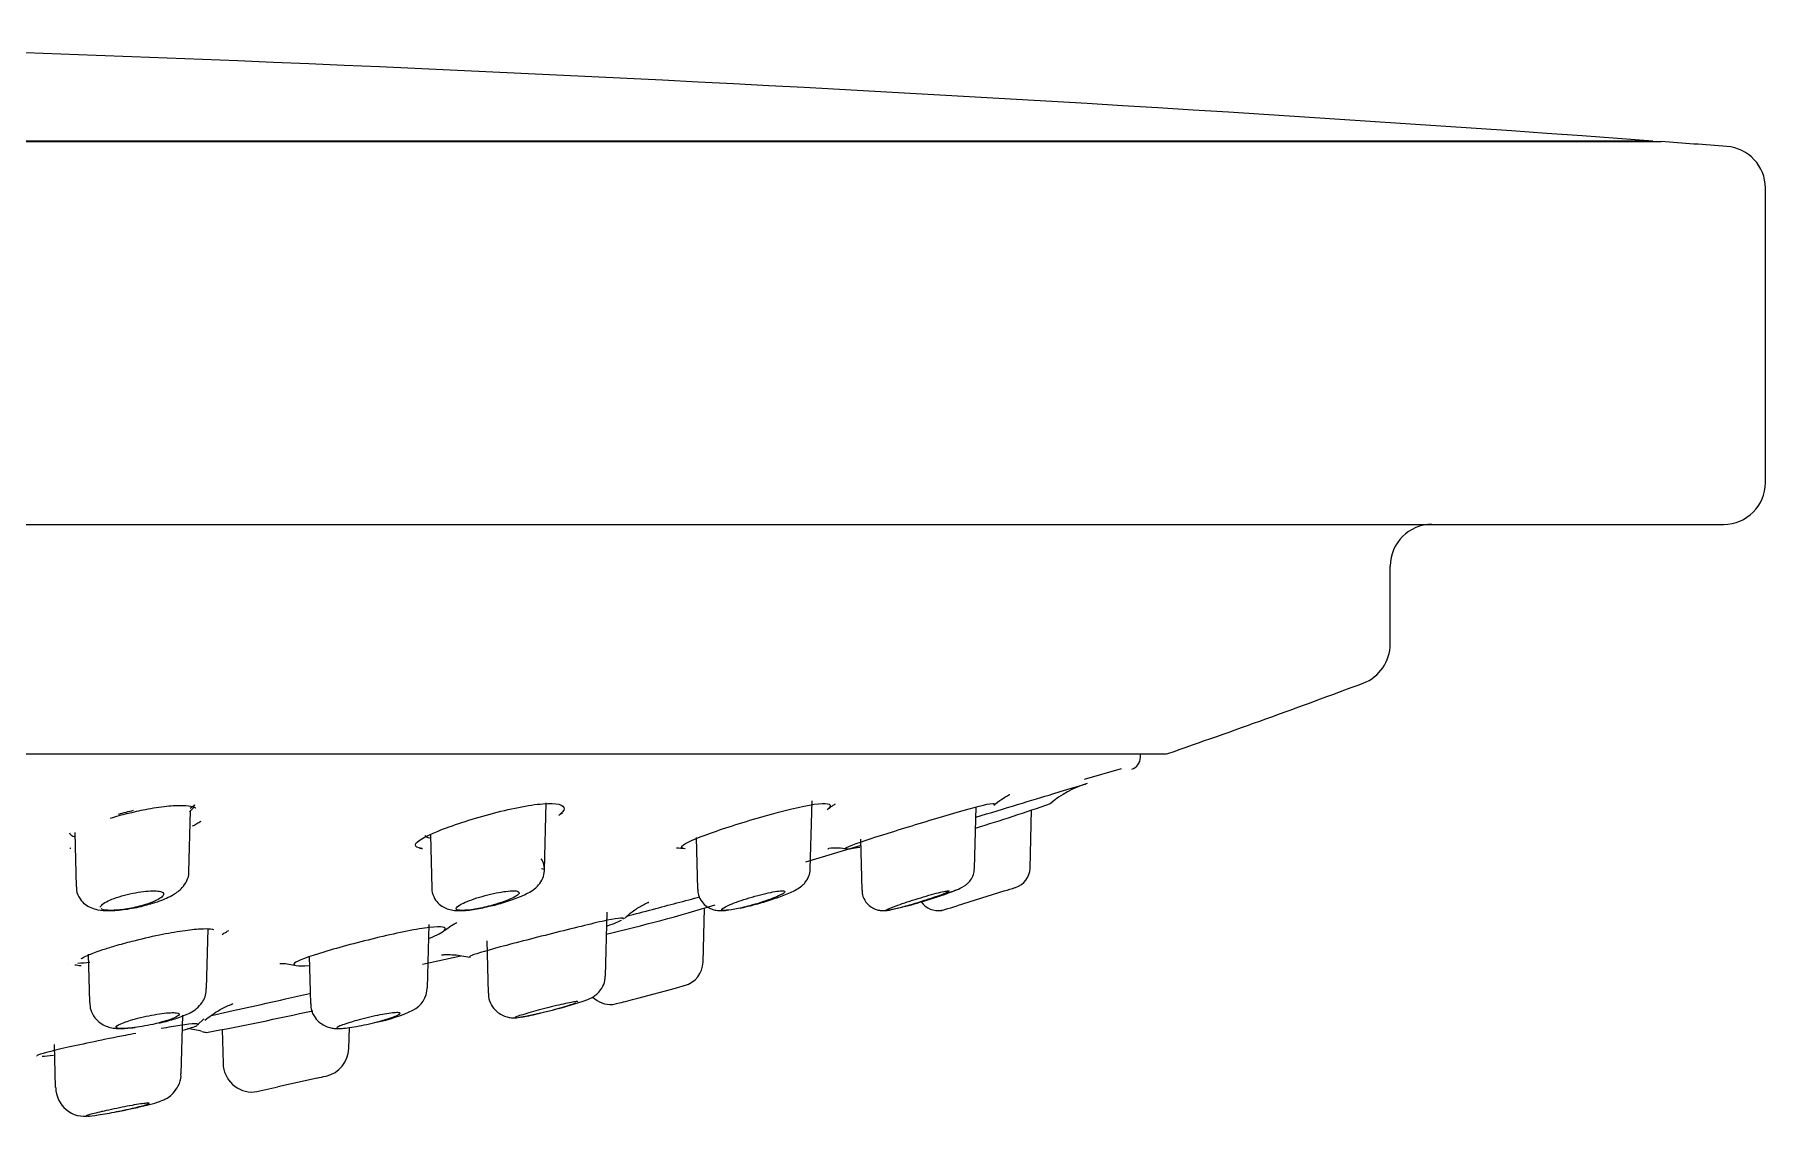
# Model space of a CAD drawing. Header units: millimetres. Extents: x -60 to 7633, y -2614 to 2146.
# Drawn here: x 922.21 to 963.73, y 1800.36 to 1826.32 of the extents above; entities that cross this region are included whole.
import ezdxf

# ---------------------------------------------------------------- set-up
doc = ezdxf.new("R2010")
doc.units = ezdxf.units.MM
doc.layers.get('0').update_dxf_attribs({"color": 250})

msp = doc.modelspace()

# ---------------------------------------------------------------- linework, layer by layer
at = {"linetype": 'Continuous'}
for p, q in [((806.231, 1823.751), (961.231, 1823.751)), ((961.031, 1823.766), (806.431, 1823.766)), ((961.031, 1823.751), (961.031, 1823.766)), ((963.731, 1815.566), (963.731, 1822.638)), ((804.731, 1814.566), (962.731, 1814.566)), ((954.731, 1811.694), (954.731, 1813.566)), ((818.131, 1809.058), (949.331, 1809.058)), ((948.737, 1808.969), (948.739, 1809.058)), ((947.397, 1808.449), (948.281, 1808.711)), ((925.905, 1806.226), (925.944, 1807.697)), ((934.439, 1806.266), (934.482, 1807.884)), ((940.816, 1806.292), (940.859, 1807.935)), ((944.758, 1806.309), (944.796, 1807.785)), ((946.091, 1806.315), (946.127, 1807.712)), ((923.167, 1807.174), (923.201, 1805.871)), ((923.167, 1807.161), (923.17, 1807.149)), ((931.702, 1807.105), (931.735, 1805.836)), ((938.079, 1807.049), (938.112, 1805.809)), ((940.706, 1806.47), (942.013, 1806.857)), ((942.021, 1807.015), (942.053, 1805.79)), ((945.482, 1805.772), (944.338, 1805.414)), ((945.482, 1805.769), (945.482, 1805.772)), ((935.901, 1803.728), (935.941, 1805.261)), ((938.243, 1804.06), (938.277, 1805.356)), ((926.331, 1803.427), (926.369, 1804.86)), ((931.632, 1803.448), (931.671, 1804.962)), ((933.056, 1804.569), (933.088, 1803.315)), ((923.49, 1804.252), (923.521, 1803.093)), ((928.792, 1804.205), (928.821, 1803.07)), ((931.509, 1804.016), (932.431, 1804.213)), ((936.675, 1803.195), (937.582, 1803.439)), ((937.582, 1803.439), (937.582, 1803.439)), ((925.722, 1801.381), (925.759, 1802.785)), ((926.105, 1802.55), (926.263, 1802.699)), ((926.705, 1802.446), (926.727, 1801.628)), ((929.746, 1801.99), (929.759, 1802.491)), ((922.675, 1802.082), (922.702, 1801.052)), ((922.702, 1801.052), (922.702, 1801.051)), ((928.982, 1801.277), (928.043, 1801.066)), ((928.982, 1801.277), (928.982, 1801.277))]:
    msp.add_line(p, q, dxfattribs=at)
for centre, radius, start, end in [((883.731, 758.4), 1068.167, 85.85005, 88.768323), ((883.731, 758.4), 1068.167, 85.754636, 85.839294), ((962.731, 1822.638), 1, 0, 85.7546), ((962.731, 1815.566), 1, 270, 0), ((955.731, 1813.566), 1, 90, 180), ((953.731, 1811.694), 1, 290.538, 0), ((883.731, 1998.54), 200.528, 289.11491, 290.53802), ((948.437, 1808.977), 0.3, 287.9272, 358.5), ((949.331, 1809.258), 0.2, 270, 289.1149), ((948.187, 1805.956), 2.5, 106.8518, 130.2971), ((928.452, 1792.785), 15.378, 105.1716, 106.7509), ((932.198, 1848.653), 43.245, 286.9197, 289.4186), ((922.882, 1815.496), 8.71, 292.1441, 292.4226), ((937.632, 1805.806), 0.989, 79.1956, 91.5763), ((935.295, 1834.254), 28.105, 282.2098, 282.2547), ((941.429, 1805.481), 1.316, 77.8181, 97.3572), ((940.302, 1806.303), 0.512, 321.7091, 358.4203), ((945.591, 1806.331), 0.5, 287.4242, 358.2384), ((940.458, 1815.717), 10.647, 282.3578, 291.2959), ((882.212, 2005.49), 209.5, 287.57504, 287.64991), ((925.254, 1849.647), 46.165, 283.3583, 286.7176), ((943.886, 1805.797), 0.5, 215.4335, 279.4838), ((922.485, 1815.357), 11.346, 272.6235, 272.6284), ((922.485, 1815.357), 11.346, 273.8139, 275.3067), ((928.107, 1802.741), 1.281, 75.2211, 90.6814), ((937.643, 1804.078), 0.6, 285.1681, 358.3142), ((882.212, 2005.49), 209.5, 285.32436, 285.38492), ((925.838, 1803.39), 0.484, 326.5588, 4.2833), ((931.006, 1803.463), 0.622, 296.3092, 358.4626), ((932.106, 1812.84), 10.247, 279.3246, 289.1951), ((936.031, 1803.642), 0.6, 224.2587, 273.8827), ((911.653, 1880.44), 79.435, 280.64784, 282.52413), ((929.626, 1806.487), 3.946, 281.427, 294.8131), ((925.483, 1799.492), 3, 75.7962, 82.4783), ((927.376, 1806.955), 4.7, 255.7949, 255.8042), ((927.376, 1806.955), 4.7, 255.8042, 257.2401), ((929.046, 1802.01), 0.7, 282.7378, 358.3286), ((927.427, 1801.644), 0.7, 181.374, 273.7862), ((923.413, 1801.061), 0.701, 180.7031, 279.5246), ((923.323, 1822.148), 21.604, 281.0654, 282.6201), ((882.212, 2005.49), 209.5, 282.89861, 282.95921)]:
    msp.add_arc(centre, radius, start, end, dxfattribs=at)
for points, knots in [([(944.79, 1807.539), (945.48, 1807.748), (946.153, 1807.952), (947.136, 1808.25), (947.43, 1808.339), (947.43, 1808.339)], [0.7538538, 0.7538538, 0.7538538, 0.7538538, 0.875, 0.875, 1, 1, 1, 1]), ([(945.222, 1807.824), (945.237, 1807.838), (945.311, 1807.911), (945.448, 1807.996), (945.56, 1808.063), (945.599, 1808.082), (945.604, 1808.084), (945.605, 1808.084)], [0, 0, 0, 0, 0.0162627, 0.0984156, 0.1578554, 0.2125983, 0.2431716, 0.2431716, 0.2431716, 0.2431716]), ([(924.428, 1807.627), (924.587, 1807.666), (924.888, 1807.738), (925.375, 1807.813), (925.77, 1807.828), (926.014, 1807.801), (926.073, 1807.76), (926.075, 1807.765), (926.075, 1807.766)], [0, 0, 0, 0, 0.0565427, 0.1249897, 0.1877467, 0.2440022, 0.2912943, 0.2956848, 0.2956848, 0.2956848, 0.2956848]), ([(931.503, 1806.79), (931.393, 1806.804), (931.337, 1806.834), (931.353, 1806.955), (931.559, 1807.075), (932.217, 1807.34), (932.667, 1807.489), (933.132, 1807.615)], [0.6800397, 0.6800397, 0.6800397, 0.6800397, 0.75, 0.75, 0.875, 0.875, 1, 1, 1, 1]), ([(933.132, 1807.615), (933.597, 1807.74), (934.066, 1807.836), (934.733, 1807.887), (934.922, 1807.84), (934.906, 1807.696), (934.861, 1807.641), (934.782, 1807.582)], [0, 0, 0, 0, 0.125, 0.125, 0.25, 0.25, 0.3075984, 0.3075984, 0.3075984, 0.3075984]), ([(934.78, 1807.578), (934.783, 1807.582), (934.832, 1807.624), (934.862, 1807.637), (934.868, 1807.64), (934.868, 1807.64)], [0, 0, 0, 0, 0.0079785, 0.1167087, 0.1496008, 0.1496008, 0.1496008, 0.1496008]), ([(937.8, 1806.784), (937.712, 1806.795), (937.7, 1806.827), (937.879, 1806.955), (938.175, 1807.075), (938.95, 1807.34), (939.429, 1807.489), (939.884, 1807.615)], [0.6686839, 0.6686839, 0.6686839, 0.6686839, 0.75, 0.75, 0.875, 0.875, 1, 1, 1, 1]), ([(939.884, 1807.615), (940.34, 1807.74), (940.759, 1807.836), (941.271, 1807.887), (941.356, 1807.84), (941.241, 1807.735), (941.233, 1807.729), (941.225, 1807.722)], [0, 0, 0, 0, 0.125, 0.125, 0.25, 0.25, 0.2579297, 0.2579297, 0.2579297, 0.2579297]), ([(941.221, 1807.715), (941.26, 1807.747), (941.337, 1807.81), (941.404, 1807.849), (941.417, 1807.856), (941.417, 1807.856)], [0, 0, 0, 0, 0.0565269, 0.1324946, 0.1878759, 0.1878759, 0.1878759, 0.1878759]), ([(941.689, 1806.781), (941.637, 1806.786), (941.688, 1806.82), (942.039, 1806.955), (942.412, 1807.075), (943.271, 1807.34), (943.757, 1807.489), (944.183, 1807.615)], [0.6575026, 0.6575026, 0.6575026, 0.6575026, 0.75, 0.75, 0.875, 0.875, 1, 1, 1, 1]), ([(944.183, 1807.615), (944.608, 1807.74), (944.959, 1807.836), (945.234, 1807.878), (945.263, 1807.864), (945.219, 1807.827)], [0, 0, 0, 0, 0.125, 0.125, 0.2045869, 0.2045869, 0.2045869, 0.2045869]), ([(926.17, 1807.422), (926.14, 1807.402), (926.107, 1807.382), (926.045, 1807.348), (926.018, 1807.334), (925.989, 1807.32)], [0.35712226, 0.35712226, 0.35712226, 0.35712226, 0.375, 0.375, 0.38783241, 0.38783241, 0.38783241, 0.38783241]), ([(923.043, 1807.162), (923.047, 1807.148), (923.054, 1807.136), (923.085, 1807.105), (923.114, 1807.088), (923.154, 1807.075)], [0.23044746, 0.23044746, 0.23044746, 0.23044746, 0.25, 0.25, 0.28198466, 0.28198466, 0.28198466, 0.28198466]), ([(923.053, 1806.801), (923.053, 1806.801), (923.056, 1806.8), (923.064, 1806.799), (923.072, 1806.797)], [0.8744747, 0.8744747, 0.8744747, 0.8744747, 0.8939339, 1, 1, 1, 1]), ([(931.439, 1806.796), (931.437, 1806.796), (931.448, 1806.797), (931.495, 1806.789), (931.512, 1806.786)], [0.576332, 0.576332, 0.576332, 0.576332, 0.8687476, 1, 1, 1, 1]), ([(933.059, 1805.39), (933.127, 1805.404), (933.307, 1805.443), (933.643, 1805.546), (933.992, 1805.687), (934.217, 1805.809), (934.385, 1806.019), (934.445, 1806.206), (934.441, 1806.397), (934.388, 1806.494), (934.36, 1806.543)], [0, 0, 0, 0, 0.08344, 0.257724, 0.444323, 0.660931, 0.755525, 0.841065, 0.930005, 1, 1, 1, 1]), ([(924.86, 1805.426), (924.984, 1805.46), (925.227, 1805.529), (925.519, 1805.661), (925.73, 1805.812), (925.86, 1806.001), (925.914, 1806.151), (925.903, 1806.222), (925.902, 1806.228)], [0, 0, 0, 0, 0.218092, 0.501469, 0.715372, 0.854493, 0.989054, 1, 1, 1, 1]), ([(934.366, 1806.307), (934.415, 1806.298), (934.44, 1806.284), (934.439, 1806.266), (934.439, 1806.266), (934.439, 1806.266), (934.439, 1806.266)], [0, 0, 0, 0, 0.05304106, 0.05304106, 0.05304106, 0.05304711, 0.05304711, 0.05304711, 0.05304711]), ([(939.372, 1805.415), (939.424, 1805.427), (939.582, 1805.466), (939.898, 1805.563), (940.251, 1805.69), (940.47, 1805.79), (940.623, 1805.892), (940.683, 1805.961), (940.705, 1805.986)], [0, 0, 0, 0, 0.089022, 0.313453, 0.545908, 0.806576, 0.941108, 1, 1, 1, 1]), ([(944.325, 1805.797), (944.387, 1805.819), (944.459, 1805.85), (944.586, 1805.941), (944.67, 1806.031), (944.74, 1806.159), (944.749, 1806.253), (944.754, 1806.307)], [0, 0, 0, 0, 0.39511, 0.517449, 0.66012, 0.830893, 1, 1, 1, 1]), ([(923.21, 1805.872), (923.209, 1805.84), (923.204, 1805.742), (923.28, 1805.581), (923.41, 1805.444), (923.561, 1805.359), (923.751, 1805.306), (924.007, 1805.289), (924.373, 1805.321), (924.701, 1805.378), (924.841, 1805.421), (924.86, 1805.426)], [0, 0, 0, 0, 0.042294, 0.150822, 0.237495, 0.321965, 0.422023, 0.581895, 0.776713, 0.97423, 1, 1, 1, 1]), ([(923.799, 1805.414), (923.799, 1805.414), (923.799, 1805.414), (923.799, 1805.414), (923.816, 1805.437), (923.848, 1805.463), (923.891, 1805.489), (923.935, 1805.515), (923.994, 1805.543), (924.061, 1805.57), (924.13, 1805.598), (924.21, 1805.625), (924.295, 1805.65), (924.379, 1805.674), (924.47, 1805.696), (924.56, 1805.715), (924.647, 1805.733), (924.735, 1805.747), (924.817, 1805.757), (924.895, 1805.766), (924.97, 1805.771), (925.034, 1805.772), (925.096, 1805.773), (925.151, 1805.769), (925.193, 1805.762), (925.235, 1805.755), (925.265, 1805.743), (925.283, 1805.729), (925.301, 1805.714), (925.306, 1805.696), (925.298, 1805.675), (925.29, 1805.654), (925.267, 1805.63), (925.232, 1805.605), (925.196, 1805.579), (925.145, 1805.552), (925.084, 1805.525), (925.022, 1805.497), (924.948, 1805.469), (924.867, 1805.443), (924.836, 1805.433), (924.804, 1805.424), (924.771, 1805.414)], [0, 0, 0, 0, 0.000031, 0.000031, 0.000031, 0.080794, 0.080794, 0.080794, 0.1648, 0.1648, 0.1648, 0.250361, 0.250361, 0.250361, 0.334874, 0.334874, 0.334874, 0.416123, 0.416123, 0.416123, 0.49355, 0.49355, 0.49355, 0.568422, 0.568422, 0.568422, 0.642961, 0.642961, 0.642961, 0.719339, 0.719339, 0.719339, 0.798987, 0.798987, 0.798987, 0.88211, 0.88211, 0.88211, 0.967438, 0.967438, 0.967438, 1, 1, 1, 1]), ([(931.737, 1805.838), (931.736, 1805.834), (931.726, 1805.769), (931.772, 1805.63), (931.871, 1805.481), (932.002, 1805.38), (932.142, 1805.323), (932.306, 1805.295), (932.525, 1805.296), (932.802, 1805.33), (932.991, 1805.374), (933.059, 1805.39)], [0, 0, 0, 0, 0.006969, 0.117957, 0.221674, 0.31168, 0.400062, 0.502313, 0.666136, 0.896347, 1, 1, 1, 1]), ([(932.379, 1805.414), (932.383, 1805.417), (932.387, 1805.42), (932.391, 1805.423), (932.428, 1805.446), (932.479, 1805.472), (932.539, 1805.498), (932.601, 1805.525), (932.675, 1805.553), (932.754, 1805.58), (932.835, 1805.608), (932.924, 1805.634), (933.014, 1805.658), (933.102, 1805.682), (933.193, 1805.704), (933.28, 1805.721), (933.363, 1805.738), (933.444, 1805.751), (933.515, 1805.76), (933.583, 1805.768), (933.645, 1805.772), (933.693, 1805.772), (933.74, 1805.772), (933.777, 1805.767), (933.801, 1805.759), (933.824, 1805.751), (933.835, 1805.739), (933.834, 1805.723), (933.832, 1805.708), (933.816, 1805.689), (933.788, 1805.668), (933.759, 1805.646), (933.717, 1805.621), (933.664, 1805.596), (933.609, 1805.57), (933.542, 1805.542), (933.468, 1805.515), (933.391, 1805.487), (933.306, 1805.459), (933.218, 1805.434), (933.195, 1805.427), (933.171, 1805.421), (933.148, 1805.414)], [0, 0, 0, 0, 0.009309, 0.009309, 0.009309, 0.090502, 0.090502, 0.090502, 0.174812, 0.174812, 0.174812, 0.260398, 0.260398, 0.260398, 0.344626, 0.344626, 0.344626, 0.425421, 0.425421, 0.425421, 0.50246, 0.50246, 0.50246, 0.577176, 0.577176, 0.577176, 0.651834, 0.651834, 0.651834, 0.72855, 0.72855, 0.72855, 0.808632, 0.808632, 0.808632, 0.892117, 0.892117, 0.892117, 0.977565, 0.977565, 0.977565, 1, 1, 1, 1]), ([(936.417, 1805.164), (936.62, 1805.218), (936.826, 1805.273), (937.43, 1805.433), (937.817, 1805.535), (938.169, 1805.628)], [0.34180554, 0.34180554, 0.34180554, 0.34180554, 0.375, 0.375, 0.43910387, 0.43910387, 0.43910387, 0.43910387]), ([(938.119, 1805.809), (938.12, 1805.761), (938.124, 1805.658), (938.205, 1805.508), (938.323, 1805.397), (938.445, 1805.333), (938.564, 1805.302), (938.689, 1805.294), (938.77, 1805.299), (938.823, 1805.305)], [0, 0, 0, 0, 0.074372, 0.1848427, 0.2736911, 0.3522536, 0.4272116, 0.5093274, 0.6367138, 0.6367138, 0.6367138, 0.6367138]), ([(938.832, 1805.414), (938.852, 1805.423), (938.873, 1805.433), (938.896, 1805.442), (938.955, 1805.467), (939.025, 1805.494), (939.101, 1805.521), (939.179, 1805.548), (939.266, 1805.576), (939.353, 1805.603), (939.442, 1805.63), (939.534, 1805.655), (939.622, 1805.678), (939.708, 1805.7), (939.792, 1805.719), (939.867, 1805.735), (939.938, 1805.749), (940.003, 1805.76), (940.055, 1805.766), (940.105, 1805.772), (940.145, 1805.774), (940.171, 1805.771), (940.196, 1805.768), (940.209, 1805.762), (940.209, 1805.751), (940.209, 1805.741), (940.195, 1805.727), (940.17, 1805.71), (940.143, 1805.692), (940.104, 1805.671), (940.054, 1805.649), (940.003, 1805.626), (939.939, 1805.6), (939.869, 1805.574), (939.796, 1805.547), (939.713, 1805.519), (939.628, 1805.492), (939.543, 1805.465), (939.452, 1805.438), (939.364, 1805.414)], [0, 0, 0, 0, 0.031667, 0.031667, 0.031667, 0.113809, 0.113809, 0.113809, 0.198706, 0.198706, 0.198706, 0.284173, 0.284173, 0.284173, 0.367579, 0.367579, 0.367579, 0.447262, 0.447262, 0.447262, 0.523442, 0.523442, 0.523442, 0.597897, 0.597897, 0.597897, 0.672933, 0.672933, 0.672933, 0.750497, 0.750497, 0.750497, 0.831579, 0.831579, 0.831579, 0.915809, 0.915809, 0.915809, 1, 1, 1, 1]), ([(942.061, 1805.79), (942.061, 1805.75), (942.062, 1805.654), (942.136, 1805.509), (942.249, 1805.396), (942.364, 1805.332), (942.47, 1805.303), (942.559, 1805.295), (942.634, 1805.299), (942.682, 1805.304), (942.723, 1805.313), (942.737, 1805.316)], [0, 0, 0, 0, 0.101148, 0.283947, 0.426301, 0.54589, 0.65015, 0.740964, 0.827578, 0.94702, 1, 1, 1, 1]), ([(942.878, 1805.414), (942.89, 1805.419), (942.903, 1805.424), (942.917, 1805.429), (942.984, 1805.453), (943.06, 1805.479), (943.14, 1805.505), (943.223, 1805.532), (943.313, 1805.56), (943.401, 1805.587), (943.49, 1805.614), (943.58, 1805.641), (943.664, 1805.665), (943.747, 1805.688), (943.825, 1805.709), (943.893, 1805.726), (943.957, 1805.742), (944.013, 1805.754), (944.055, 1805.762), (944.095, 1805.77), (944.124, 1805.773), (944.138, 1805.772), (944.152, 1805.771), (944.153, 1805.766), (944.141, 1805.757), (944.128, 1805.748), (944.103, 1805.735), (944.067, 1805.719), (944.029, 1805.703), (943.979, 1805.683), (943.921, 1805.662), (943.861, 1805.64), (943.79, 1805.615), (943.714, 1805.589), (943.635, 1805.563), (943.549, 1805.535), (943.462, 1805.508), (943.373, 1805.48), (943.282, 1805.453), (943.195, 1805.428), (943.18, 1805.423), (943.165, 1805.419), (943.15, 1805.414)], [0, 0, 0, 0, 0.016244, 0.016244, 0.016244, 0.097729, 0.097729, 0.097729, 0.182243, 0.182243, 0.182243, 0.26782, 0.26782, 0.26782, 0.351812, 0.351812, 0.351812, 0.432266, 0.432266, 0.432266, 0.509026, 0.509026, 0.509026, 0.583644, 0.583644, 0.583644, 0.658407, 0.658407, 0.658407, 0.73538, 0.73538, 0.73538, 0.815779, 0.815779, 0.815779, 0.899514, 0.899514, 0.899514, 0.985024, 0.985024, 0.985024, 1, 1, 1, 1]), ([(943.15, 1805.414), (943.158, 1805.417), (943.167, 1805.419), (943.176, 1805.422), (943.261, 1805.445), (943.353, 1805.471), (943.446, 1805.499), (943.542, 1805.528), (943.642, 1805.559), (943.737, 1805.589), (943.834, 1805.62), (943.929, 1805.652), (944.013, 1805.682), (944.071, 1805.702), (944.125, 1805.721), (944.173, 1805.739), (944.226, 1805.759), (944.272, 1805.778), (944.309, 1805.793)], [0, 0, 0, 0, 0.007486, 0.007486, 0.007486, 0.0809358, 0.0809358, 0.0809358, 0.1576532, 0.1576532, 0.1576532, 0.2366031, 0.2366031, 0.2366031, 0.2904373, 0.2904373, 0.2904373, 0.3506688, 0.3506688, 0.3506688, 0.3506688]), ([(924.771, 1805.414), (924.648, 1805.38), (924.514, 1805.352), (924.258, 1805.313), (924.135, 1805.303), (923.936, 1805.303), (923.862, 1805.313), (923.814, 1805.336), (923.808, 1805.339), (923.803, 1805.343)], [0, 0, 0, 0, 0.25, 0.25, 0.5, 0.5, 0.75, 0.75, 0.7937485, 0.7937485, 0.7937485, 0.7937485]), ([(933.148, 1805.414), (933.019, 1805.38), (932.886, 1805.352), (932.647, 1805.313), (932.54, 1805.303), (932.383, 1805.303), (932.334, 1805.313), (932.306, 1805.351), (932.327, 1805.38), (932.379, 1805.414)], [0, 0, 0, 0, 0.25, 0.25, 0.5, 0.5, 0.75, 0.75, 1, 1, 1, 1]), ([(936.32, 1805.092), (936.374, 1805.137), (936.234, 1805.126), (935.642, 1805.002), (935.192, 1804.891), (934.246, 1804.652), (933.757, 1804.527), (932.995, 1804.322), (932.726, 1804.242), (932.639, 1804.194), (932.638, 1804.187), (932.654, 1804.184)], [0.1282571, 0.1282571, 0.1282571, 0.1282571, 0.25, 0.25, 0.375, 0.375, 0.5, 0.5, 0.625, 0.625, 0.66349, 0.66349, 0.66349, 0.66349]), ([(936.355, 1805.107), (936.423, 1805.17), (936.557, 1805.292), (936.768, 1805.415), (936.898, 1805.48), (936.935, 1805.496), (936.939, 1805.497), (936.939, 1805.497)], [0, 0, 0, 0, 0.1429965, 0.3317275, 0.4561788, 0.5723265, 0.6197131, 0.6197131, 0.6197131, 0.6197131]), ([(939.364, 1805.414), (939.236, 1805.38), (939.111, 1805.352), (938.899, 1805.313), (938.812, 1805.303), (938.703, 1805.303), (938.682, 1805.313), (938.709, 1805.351), (938.757, 1805.38), (938.832, 1805.414)], [0, 0, 0, 0, 0.25, 0.25, 0.5, 0.5, 0.75, 0.75, 1, 1, 1, 1]), ([(939.132, 1805.356), (939.143, 1805.359), (939.218, 1805.375), (939.296, 1805.395), (939.372, 1805.415)], [0.8551644, 0.8551644, 0.8551644, 0.8551644, 0.8777087, 1, 1, 1, 1]), ([(942.632, 1805.308), (942.632, 1805.313), (942.644, 1805.321), (942.709, 1805.351), (942.782, 1805.38), (942.878, 1805.414)], [0.6013175, 0.6013175, 0.6013175, 0.6013175, 0.75, 0.75, 1, 1, 1, 1]), ([(943.15, 1805.414), (943.027, 1805.38), (942.914, 1805.352), (942.745, 1805.315), (942.684, 1805.304), (942.654, 1805.303)], [0, 0, 0, 0, 0.25, 0.25, 0.4837425, 0.4837425, 0.4837425, 0.4837425]), ([(943.964, 1805.303), (943.964, 1805.303), (944, 1805.313), (944.131, 1805.351), (944.226, 1805.38), (944.338, 1805.414)], [0.5003058, 0.5003058, 0.5003058, 0.5003058, 0.75, 0.75, 1, 1, 1, 1]), ([(924.129, 1804.45), (924.278, 1804.492), (924.592, 1804.58), (925.183, 1804.718), (925.756, 1804.821), (926.185, 1804.868), (926.427, 1804.865), (926.5, 1804.849), (926.501, 1804.846), (926.501, 1804.845)], [0, 0, 0, 0, 0.0518489, 0.127343, 0.1938742, 0.2548967, 0.3073117, 0.3422318, 0.3478985, 0.3478985, 0.3478985, 0.3478985]), ([(926.708, 1804.723), (926.708, 1804.723), (926.767, 1804.772), (926.836, 1804.802), (926.859, 1804.816), (926.859, 1804.817)], [0, 0, 0, 0, 0.000982, 0.0972371, 0.1750237, 0.1750237, 0.1750237, 0.1750237]), ([(931.678, 1804.636), (931.867, 1804.711), (931.994, 1804.778), (932.107, 1804.901), (931.975, 1804.927), (931.387, 1804.859), (930.94, 1804.768), (930.002, 1804.545), (929.522, 1804.416), (928.775, 1804.191), (928.51, 1804.093), (928.374, 1803.976), (928.5, 1803.957), (928.79, 1803.981)], [0.0425689, 0.0425689, 0.0425689, 0.0425689, 0.125, 0.125, 0.25, 0.25, 0.375, 0.375, 0.5, 0.5, 0.625, 0.625, 0.7487909, 0.7487909, 0.7487909, 0.7487909]), ([(932.04, 1804.817), (932.099, 1804.862), (932.206, 1804.944), (932.313, 1804.999), (932.334, 1805.009), (932.335, 1805.009), (932.335, 1805.009)], [0, 0, 0, 0, 0.072573, 0.1544291, 0.2238343, 0.227041, 0.227041, 0.227041, 0.227041]), ([(923.33, 1804.144), (923.33, 1804.144), (923.334, 1804.148), (923.373, 1804.175), (923.523, 1804.248), (923.798, 1804.349), (924.021, 1804.417), (924.129, 1804.45)], [0.2092459, 0.2092459, 0.2092459, 0.2092459, 0.2393212, 0.3555557, 0.547985, 0.8171122, 1, 1, 1, 1]), ([(931.965, 1804.235), (931.965, 1804.235), (931.982, 1804.238), (932.084, 1804.243), (932.317, 1804.242), (932.513, 1804.205), (932.656, 1804.178)], [0.8516742, 0.8516742, 0.8516742, 0.8516742, 0.8820225, 0.9108716, 0.9453782, 1, 1, 1, 1]), ([(935.475, 1803.163), (935.499, 1803.172), (935.541, 1803.19), (935.627, 1803.237), (935.73, 1803.318), (935.827, 1803.443), (935.893, 1803.592), (935.892, 1803.688), (935.891, 1803.728)], [0, 0, 0, 0, 0.148125, 0.295284, 0.444289, 0.636259, 0.867003, 1, 1, 1, 1]), ([(923.528, 1803.092), (923.531, 1803.028), (923.54, 1802.904), (923.639, 1802.727), (923.774, 1802.599), (923.918, 1802.521), (924.067, 1802.48), (924.257, 1802.462), (924.437, 1802.468), (924.588, 1802.491), (924.62, 1802.496)], [0, 0, 0, 0, 0.1098, 0.246674, 0.3602, 0.463632, 0.566482, 0.688369, 0.942758, 1, 1, 1, 1]), ([(925.193, 1802.601), (925.222, 1802.607), (925.368, 1802.638), (925.652, 1802.724), (925.895, 1802.817), (926.087, 1802.935), (926.196, 1803.049), (926.236, 1803.113), (926.242, 1803.124)], [0, 0, 0, 0, 0.058098, 0.333882, 0.652472, 0.820983, 0.974676, 1, 1, 1, 1]), ([(926.289, 1802.667), (926.404, 1802.754), (926.58, 1802.887), (926.816, 1803.005), (926.932, 1803.053), (926.962, 1803.064), (926.965, 1803.065), (926.965, 1803.065)], [0, 0, 0, 0, 0.0442803, 0.0798579, 0.1046035, 0.1300874, 0.1377155, 0.1377155, 0.1377155, 0.1377155]), ([(926.452, 1802.782), (926.981, 1802.901), (927.602, 1803.039), (928.417, 1803.221), (928.612, 1803.265), (928.804, 1803.307)], [0.1612066, 0.1612066, 0.1612066, 0.1612066, 0.25, 0.25, 0.2778832, 0.2778832, 0.2778832, 0.2778832]), ([(928.831, 1803.071), (928.831, 1803.022), (928.832, 1802.908), (928.919, 1802.735), (929.051, 1802.599), (929.188, 1802.521), (929.315, 1802.481), (929.434, 1802.467), (929.521, 1802.465), (929.583, 1802.473), (929.606, 1802.476)], [0, 0, 0, 0, 0.108172, 0.296465, 0.445874, 0.572639, 0.684948, 0.792875, 0.931673, 1, 1, 1, 1]), ([(933.097, 1803.315), (933.095, 1803.286), (933.09, 1803.192), (933.156, 1803.031), (933.274, 1802.883), (933.408, 1802.791), (933.534, 1802.744), (933.64, 1802.726), (933.718, 1802.725), (933.75, 1802.727), (933.767, 1802.728)], [0, 0, 0, 0, 0.075015, 0.281097, 0.462058, 0.611327, 0.737979, 0.844759, 0.932752, 1, 1, 1, 1]), ([(935.24, 1803.11), (935.24, 1803.11), (935.24, 1803.11), (935.24, 1803.111), (935.239, 1803.115), (935.223, 1803.116), (935.195, 1803.113), (935.167, 1803.11), (935.127, 1803.103), (935.076, 1803.094), (935.025, 1803.084), (934.963, 1803.071), (934.894, 1803.056), (934.824, 1803.04), (934.746, 1803.022), (934.666, 1803.002), (934.583, 1802.982), (934.496, 1802.96), (934.412, 1802.938), (934.33, 1802.916), (934.249, 1802.894), (934.174, 1802.873)], [0.4430567, 0.4430567, 0.4430567, 0.4430567, 0.446326, 0.446326, 0.446326, 0.5375066, 0.5375066, 0.5375066, 0.627398, 0.627398, 0.627398, 0.7179979, 0.7179979, 0.7179979, 0.8109448, 0.8109448, 0.8109448, 0.9069582, 0.9069582, 0.9069582, 1, 1, 1, 1]), ([(934.482, 1802.873), (934.532, 1802.886), (934.583, 1802.899), (934.632, 1802.912), (934.718, 1802.935), (934.801, 1802.959), (934.876, 1802.981), (934.951, 1803.002), (935.019, 1803.023), (935.075, 1803.041), (935.129, 1803.059), (935.172, 1803.075), (935.2, 1803.086)], [0, 0, 0, 0, 0.0567823, 0.0567823, 0.0567823, 0.1558273, 0.1558273, 0.1558273, 0.255043, 0.255043, 0.255043, 0.3522815, 0.3522815, 0.3522815, 0.3522815]), ([(936.067, 1803.043), (936.067, 1803.043), (936.13, 1803.057), (936.353, 1803.111), (936.507, 1803.149), (936.675, 1803.195)], [0.5004566, 0.5004566, 0.5004566, 0.5004566, 0.75, 0.75, 1, 1, 1, 1]), ([(924.351, 1802.612), (924.397, 1802.629), (924.45, 1802.647), (924.507, 1802.665), (924.581, 1802.687), (924.664, 1802.71), (924.75, 1802.731), (924.835, 1802.752), (924.926, 1802.771), (925.013, 1802.788), (925.099, 1802.804), (925.185, 1802.818), (925.262, 1802.828), (925.338, 1802.838), (925.408, 1802.845), (925.466, 1802.848), (925.523, 1802.85), (925.571, 1802.85), (925.606, 1802.846), (925.64, 1802.841), (925.662, 1802.834), (925.67, 1802.823), (925.679, 1802.812), (925.674, 1802.799), (925.656, 1802.783), (925.637, 1802.767), (925.605, 1802.748), (925.561, 1802.728), (925.516, 1802.707), (925.458, 1802.685), (925.392, 1802.663), (925.34, 1802.646), (925.282, 1802.629), (925.22, 1802.612)], [0, 0, 0, 0, 0.077535, 0.077535, 0.077535, 0.176237, 0.176237, 0.176237, 0.274679, 0.274679, 0.274679, 0.370903, 0.370903, 0.370903, 0.464012, 0.464012, 0.464012, 0.5546, 0.5546, 0.5546, 0.644316, 0.644316, 0.644316, 0.735064, 0.735064, 0.735064, 0.828281, 0.828281, 0.828281, 0.92444, 0.92444, 0.92444, 1, 1, 1, 1]), ([(930.368, 1802.611), (930.439, 1802.629), (930.507, 1802.648), (930.57, 1802.667), (930.648, 1802.689), (930.719, 1802.712), (930.778, 1802.733), (930.837, 1802.753), (930.885, 1802.773), (930.918, 1802.789), (930.951, 1802.805), (930.97, 1802.819), (930.973, 1802.829), (930.977, 1802.839), (930.965, 1802.845), (930.94, 1802.848), (930.916, 1802.851), (930.878, 1802.85), (930.83, 1802.845), (930.781, 1802.841), (930.722, 1802.833), (930.655, 1802.822), (930.588, 1802.811), (930.512, 1802.797), (930.434, 1802.781), (930.354, 1802.765), (930.269, 1802.746), (930.186, 1802.726), (930.1, 1802.705), (930.015, 1802.683), (929.935, 1802.661), (929.876, 1802.645), (929.819, 1802.628), (929.767, 1802.612)], [0, 0, 0, 0, 0.080695, 0.080695, 0.080695, 0.179424, 0.179424, 0.179424, 0.277827, 0.277827, 0.277827, 0.373963, 0.373963, 0.373963, 0.466983, 0.466983, 0.466983, 0.557518, 0.557518, 0.557518, 0.647239, 0.647239, 0.647239, 0.738045, 0.738045, 0.738045, 0.831351, 0.831351, 0.831351, 0.927594, 0.927594, 0.927594, 1, 1, 1, 1]), ([(934.174, 1802.873), (934.096, 1802.851), (934.026, 1802.831), (933.902, 1802.795), (933.85, 1802.779), (933.755, 1802.749), (933.726, 1802.736), (933.725, 1802.73)], [0, 0, 0, 0, 0.125, 0.125, 0.25, 0.25, 0.4235869, 0.4235869, 0.4235869, 0.4235869]), ([(933.762, 1802.727), (933.807, 1802.731), (933.894, 1802.744), (934.144, 1802.792), (934.312, 1802.829), (934.482, 1802.873)], [0.5380283, 0.5380283, 0.5380283, 0.5380283, 0.75, 0.75, 1, 1, 1, 1]), ([(924.632, 1802.352), (924.55, 1802.336), (924.467, 1802.32), (923.88, 1802.204), (923.366, 1802.097), (922.584, 1801.922), (922.319, 1801.853), (922.252, 1801.812), (922.253, 1801.806), (922.268, 1801.802)], [0.3541905, 0.3541905, 0.3541905, 0.3541905, 0.375, 0.375, 0.5, 0.5, 0.625, 0.625, 0.658575, 0.658575, 0.658575, 0.658575]), ([(925.22, 1802.612), (925.142, 1802.59), (925.061, 1802.571), (924.893, 1802.536), (924.807, 1802.52), (924.558, 1802.483), (924.407, 1802.469), (924.203, 1802.469), (924.152, 1802.482), (924.17, 1802.533), (924.238, 1802.569), (924.351, 1802.612)], [0, 0, 0, 0, 0.125, 0.125, 0.25, 0.25, 0.5, 0.5, 0.75, 0.75, 1, 1, 1, 1]), ([(926.127, 1802.553), (926.127, 1802.554), (926.128, 1802.554), (926.181, 1802.595), (926.019, 1802.589), (925.565, 1802.521), (925.412, 1802.496), (925.243, 1802.466)], [0.123314, 0.123314, 0.123314, 0.123314, 0.125, 0.125, 0.25, 0.25, 0.2994168, 0.2994168, 0.2994168, 0.2994168]), ([(929.767, 1802.612), (929.699, 1802.59), (929.641, 1802.571), (929.545, 1802.536), (929.508, 1802.52), (929.468, 1802.498), (929.46, 1802.49), (929.459, 1802.484)], [0, 0, 0, 0, 0.125, 0.125, 0.25, 0.25, 0.346533, 0.346533, 0.346533, 0.346533]), ([(929.468, 1802.475), (929.477, 1802.471), (929.496, 1802.469), (929.594, 1802.469), (929.72, 1802.482), (930.026, 1802.533), (930.202, 1802.569), (930.368, 1802.611)], [0.4014334, 0.4014334, 0.4014334, 0.4014334, 0.5, 0.5, 0.75, 0.75, 1, 1, 1, 1]), ([(924.158, 1800.469), (924.193, 1800.475), (924.324, 1800.5), (924.6, 1800.559), (924.914, 1800.631), (925.132, 1800.692), (925.267, 1800.735), (925.417, 1800.816), (925.549, 1800.926), (925.663, 1801.096), (925.726, 1801.269), (925.716, 1801.362), (925.714, 1801.382)], [0, 0, 0, 0, 0.045032, 0.198285, 0.353622, 0.51822, 0.637777, 0.698158, 0.771537, 0.867974, 0.97483, 1, 1, 1, 1]), ([(924.181, 1800.474), (924.224, 1800.482), (924.266, 1800.491), (924.307, 1800.5), (924.393, 1800.518), (924.477, 1800.537), (924.553, 1800.554), (924.63, 1800.572), (924.701, 1800.589), (924.759, 1800.605), (924.818, 1800.62), (924.866, 1800.634), (924.9, 1800.645), (924.933, 1800.656), (924.952, 1800.665), (924.957, 1800.67), (924.962, 1800.675), (924.953, 1800.678), (924.929, 1800.678), (924.907, 1800.677), (924.87, 1800.674), (924.823, 1800.668), (924.775, 1800.662), (924.716, 1800.653), (924.65, 1800.642), (924.583, 1800.63), (924.506, 1800.617), (924.427, 1800.602), (924.347, 1800.587), (924.261, 1800.57), (924.177, 1800.552), (924.091, 1800.535), (924.005, 1800.516), (923.925, 1800.498), (923.889, 1800.49), (923.853, 1800.482), (923.819, 1800.474)], [0, 0, 0, 0, 0.045526, 0.045526, 0.045526, 0.139075, 0.139075, 0.139075, 0.233131, 0.233131, 0.233131, 0.32634, 0.32634, 0.32634, 0.417722, 0.417722, 0.417722, 0.507155, 0.507155, 0.507155, 0.595394, 0.595394, 0.595394, 0.683667, 0.683667, 0.683667, 0.773147, 0.773147, 0.773147, 0.864507, 0.864507, 0.864507, 0.957647, 0.957647, 0.957647, 1, 1, 1, 1]), ([(923.819, 1800.474), (923.679, 1800.441), (923.569, 1800.414), (923.467, 1800.383), (923.447, 1800.375), (923.446, 1800.37)], [0, 0, 0, 0, 0.25, 0.25, 0.4027461, 0.4027461, 0.4027461, 0.4027461]), ([(923.483, 1800.366), (923.529, 1800.367), (923.617, 1800.377), (923.86, 1800.413), (924.019, 1800.441), (924.181, 1800.474)], [0.5246638, 0.5246638, 0.5246638, 0.5246638, 0.75, 0.75, 1, 1, 1, 1])]:
    msp.add_open_spline(points, degree=3, knots=knots, dxfattribs=at)
for points in [[(924.22, 1807.615), (924.338, 1807.647), (924.459, 1807.678), (924.58, 1807.705)], [(925.918, 1807.67), (925.992, 1807.73), (926.038, 1807.79), (926.053, 1807.844)], [(926.036, 1807.826), (926.016, 1807.808), (925.983, 1807.778), (925.938, 1807.748)], [(931.573, 1807.105), (931.581, 1807.076), (931.62, 1807.055), (931.687, 1807.043)], [(941.689, 1806.78), (941.733, 1806.777), (941.842, 1806.79), (942.001, 1806.82)], [(923.784, 1805.378), (923.784, 1805.389), (923.79, 1805.401), (923.799, 1805.414)], [(935.947, 1804.932), (936.109, 1804.989), (936.226, 1805.037), (936.286, 1805.07)], [(923.172, 1803.999), (923.212, 1803.99), (923.261, 1803.984), (923.32, 1803.981)], [(925.765, 1802.425), (925.928, 1802.472), (926.044, 1802.511), (926.1, 1802.538)], [(922.384, 1801.801), (922.451, 1801.805), (922.543, 1801.813), (922.659, 1801.827)]]:
    msp.add_open_spline(points, degree=3, dxfattribs=at)

doc.saveas('drawing.dxf')
